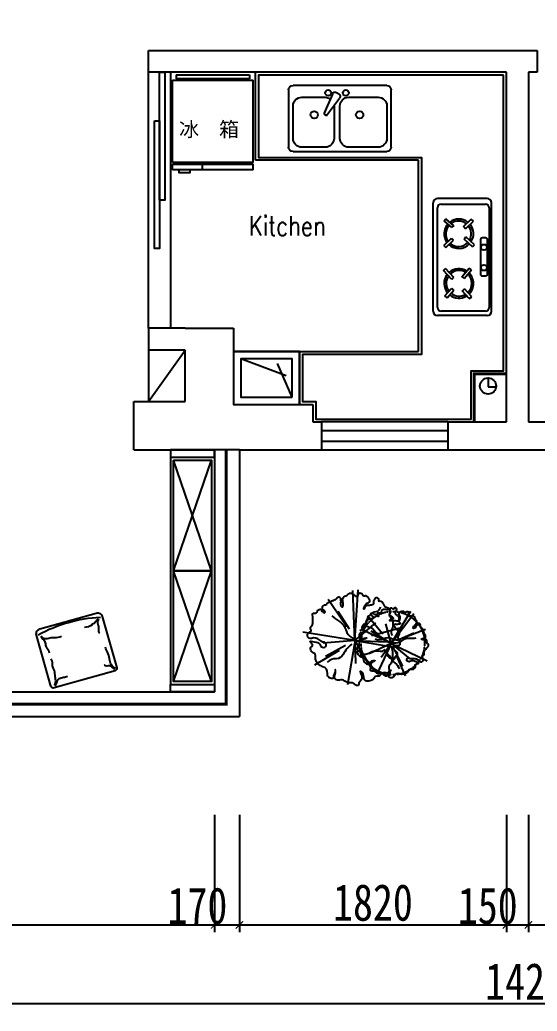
# Model space of a CAD drawing. Header units: millimetres. Extents: x -77055 to 331180, y -861586 to -491011.
# Drawn here: x -27261 to -23732, y -838689 to -831927 of the extents above; entities that cross this region are included whole.
import ezdxf

# ---------------------------------------------------------------- set-up
doc = ezdxf.new("R2010")
doc.units = ezdxf.units.MM
doc.header["$PDMODE"] = 3
doc.linetypes.add('M-HIDDEN', pattern=[1.875, 1.25, -0.625])
for name, color, linetype in [('250', 250, 'Continuous'), ('IEM-18Norm', 30, 'Continuous'), ('IFF-Furn', 51, 'Continuous'), ('IFF-FURN-DETAIL', 56, 'Continuous'), ('IFF-PLANTS', 86, 'Continuous'), ('JP-洁具灶具', 2, 'Continuous'), ('PUB_TEXT', 7, 'Continuous'), ('墙体', 7, 'Continuous')]:
    doc.layers.add(name, color=color, linetype=linetype)
doc.styles.add('_SIMPLEX', font='SIMPLEX.shx', dxfattribs={"width": 0.8})
doc.styles.add('DIM', font='simhei.ttf', dxfattribs={"width": 0.8})
doc.styles.get("Standard").update_dxf_attribs({"font": 'simhei.ttf'})
doc.dimstyles.new('1-50', dxfattribs={"dimscale": 50, "dimtxt": 5, "dimasz": 1, "dimexe": 1, "dimexo": 0.1, "dimgap": 0.5, "dimtad": 1, "dimdec": 0, "dimdsep": 46, "dimtxsty": 'DIM', "dimblk": 'ARCHTICK', "dimcen": 4, "dimdle": 1, "dimclrd": 3, "dimclre": 3, "dimclrt": 1, "dimadec": 0, "dimazin": 0, "dimtfac": 1, "dimtdec": 0, "dimtmove": 2, "dimatfit": 3, "dimldrblk": 'DOT', "dimfxl": 15, "dimfxlon": 1, "dimarcsym": 0})

# ---------------------------------------------------------------- blocks, each defined once
blk = doc.blocks.new('_ArchTick')
at = {"color": 0, "linetype": 'ByBlock', "const_width": 0.15}
blk.add_lwpolyline([(-0.5, -0.5), (0.5, 0.5)], dxfattribs=at)
blk = doc.blocks.new('*D130')
at = {"layer": '250', "color": 3, "lineweight": -2}
for p, q in [((-30522.4, -837350.7), (-30522.4, -838150.7)), ((-25932.4, -837350.7), (-25932.4, -838150.7)), ((-30572.4, -838100.7), (-25882.4, -838100.7))]:
    blk.add_line(p, q, dxfattribs=at)
at = {"layer": 'Defpoints', "color": 0}
for p in [(-30522.4, -836875.7), (-25932.4, -836945.7), (-25932.4, -838100.7)]:
    blk.add_point(p, dxfattribs=at)
at = {"layer": '250', "color": 3, "lineweight": -2, "xscale": 50, "yscale": 50, "zscale": 50, "rotation": 180}
blk.add_blockref('_ArchTick', (-30522.4, -838100.7), dxfattribs=at)
at = {"layer": '250', "color": 3, "lineweight": -2, "xscale": 50, "yscale": 50, "zscale": 50}
blk.add_blockref('_ArchTick', (-25932.4, -838100.7), dxfattribs=at)
at = {"layer": '250', "color": 1, "insert": (-28227.4, -837949.3), "char_height": 250, "attachment_point": 5, "style": 'DIM'}
blk.add_mtext('4590', dxfattribs=at)
blk = doc.blocks.new('_Dot')
at = {"color": 0, "linetype": 'ByBlock', "lineweight": -2}
blk.add_line((-0.5, 0), (-1, 0), dxfattribs=at)
at = {"color": 0, "linetype": 'ByBlock', "const_width": 0.5}
blk.add_lwpolyline([(-0.25, 0, 1), (0.25, 0, 1)], format="xyb", close=True, dxfattribs=at)
blk = doc.blocks.new('*D131')
at = {"layer": '250', "color": 3, "lineweight": -2}
for p, q in [((-25932.4, -837350.7), (-25932.4, -838150.7)), ((-25762.4, -837350.7), (-25762.4, -838150.7)), ((-25982.4, -838100.7), (-25712.4, -838100.7))]:
    blk.add_line(p, q, dxfattribs=at)
at = {"layer": 'Defpoints', "color": 0}
for p in [(-25932.4, -836945.7), (-25762.4, -837115.7), (-25762.4, -838100.7)]:
    blk.add_point(p, dxfattribs=at)
at = {"layer": '250', "color": 3, "lineweight": -2, "xscale": 50, "yscale": 50, "zscale": 50, "rotation": 180}
blk.add_blockref('_ArchTick', (-25932.4, -838100.7), dxfattribs=at)
at = {"layer": '250', "color": 3, "lineweight": -2, "xscale": 50, "yscale": 50, "zscale": 50}
blk.add_blockref('_ArchTick', (-25762.4, -838100.7), dxfattribs=at)
at = {"layer": '250', "color": 1, "insert": (-26049.4, -837971.5), "char_height": 250, "attachment_point": 5, "style": 'DIM'}
blk.add_mtext('170', dxfattribs=at)
blk = doc.blocks.new('*D132')
at = {"layer": '250', "color": 3, "lineweight": -2}
for p, q in [((-25762.4, -837350.7), (-25762.4, -838150.7)), ((-23942.4, -837350.7), (-23942.4, -838150.7)), ((-25812.4, -838100.7), (-23892.4, -838100.7))]:
    blk.add_line(p, q, dxfattribs=at)
at = {"layer": 'Defpoints', "color": 0}
for p in [(-23942.4, -835105.7), (-25762.4, -837115.7), (-23942.4, -838100.7)]:
    blk.add_point(p, dxfattribs=at)
at = {"layer": '250', "color": 3, "lineweight": -2, "xscale": 50, "yscale": 50, "zscale": 50, "rotation": 180}
blk.add_blockref('_ArchTick', (-25762.4, -838100.7), dxfattribs=at)
at = {"layer": '250', "color": 3, "lineweight": -2, "xscale": 50, "yscale": 50, "zscale": 50}
blk.add_blockref('_ArchTick', (-23942.4, -838100.7), dxfattribs=at)
at = {"layer": '250', "color": 1, "insert": (-24852.4, -837949.3), "char_height": 250, "attachment_point": 5, "style": 'DIM'}
blk.add_mtext('1820', dxfattribs=at)
blk = doc.blocks.new('*D133')
at = {"layer": '250', "color": 3, "lineweight": -2}
for p, q in [((-23942.4, -837350.7), (-23942.4, -838150.7)), ((-23792.4, -837350.7), (-23792.4, -838150.7)), ((-23992.4, -838100.7), (-23742.4, -838100.7))]:
    blk.add_line(p, q, dxfattribs=at)
at = {"layer": 'Defpoints', "color": 0}
for p in [(-23942.4, -835105.7), (-23792.4, -835105.7), (-23792.4, -838100.7)]:
    blk.add_point(p, dxfattribs=at)
at = {"layer": '250', "color": 3, "lineweight": -2, "xscale": 50, "yscale": 50, "zscale": 50, "rotation": 180}
blk.add_blockref('_ArchTick', (-23942.4, -838100.7), dxfattribs=at)
at = {"layer": '250', "color": 3, "lineweight": -2, "xscale": 50, "yscale": 50, "zscale": 50}
blk.add_blockref('_ArchTick', (-23792.4, -838100.7), dxfattribs=at)
at = {"layer": '250', "color": 1, "insert": (-24069.4, -837971.5), "char_height": 250, "attachment_point": 5, "style": 'DIM'}
blk.add_mtext('150', dxfattribs=at)
blk = doc.blocks.new('*D134')
at = {"layer": '250', "color": 3, "lineweight": -2}
for p, q in [((-23792.4, -837350.7), (-23792.4, -838150.7)), ((-22422.4, -837350.7), (-22422.4, -838150.7)), ((-23842.4, -838100.7), (-22372.4, -838100.7))]:
    blk.add_line(p, q, dxfattribs=at)
at = {"layer": 'Defpoints', "color": 0}
for p in [(-22422.4, -834305.7), (-23792.4, -835105.7), (-22422.4, -838100.7)]:
    blk.add_point(p, dxfattribs=at)
at = {"layer": '250', "color": 3, "lineweight": -2, "xscale": 50, "yscale": 50, "zscale": 50, "rotation": 180}
blk.add_blockref('_ArchTick', (-23792.4, -838100.7), dxfattribs=at)
at = {"layer": '250', "color": 3, "lineweight": -2, "xscale": 50, "yscale": 50, "zscale": 50}
blk.add_blockref('_ArchTick', (-22422.4, -838100.7), dxfattribs=at)
at = {"layer": '250', "color": 1, "insert": (-23107.4, -837949.3), "char_height": 250, "attachment_point": 5, "style": 'DIM'}
blk.add_mtext('1370', dxfattribs=at)
blk = doc.blocks.new('*D141')
at = {"layer": '250', "color": 3, "lineweight": -2}
for p, q in [((-30882.4, -837889.4), (-30882.4, -838689.4)), ((-16612.4, -837889.4), (-16612.4, -838689.4)), ((-16562.4, -838639.4), (-30932.4, -838639.4))]:
    blk.add_line(p, q, dxfattribs=at)
at = {"layer": 'Defpoints', "color": 0}
for p in [(-30882.4, -837253.9), (-16612.4, -837253.9), (-30882.4, -838639.4)]:
    blk.add_point(p, dxfattribs=at)
at = {"layer": '250', "color": 3, "lineweight": -2, "xscale": 50, "yscale": 50, "zscale": 50, "rotation": 180}
blk.add_blockref('_ArchTick', (-30882.4, -838639.4), dxfattribs=at)
at = {"layer": '250', "color": 3, "lineweight": -2, "xscale": 50, "yscale": 50, "zscale": 50}
blk.add_blockref('_ArchTick', (-16612.4, -838639.4), dxfattribs=at)
at = {"layer": '250', "color": 1, "insert": (-23747.4, -838488), "char_height": 250, "attachment_point": 5, "style": 'DIM'}
blk.add_mtext('14270', dxfattribs=at)
blk = doc.blocks.new('A$C54042851')
at = {"layer": 'PUB_TEXT', "color": 5, "style": '_SIMPLEX', "width": 0.8}
blk.add_text('Kitchen', height=133.33, dxfattribs=at).set_placement((2874.1, -16.4))
blk = doc.blocks.new('TREE')
at = {"color": 0, "linetype": 'ByBlock'}
for p, q in [((-28, 553), (-9, 216)), ((0, 0), (-426, 453)), ((-14, 124), (-37, 392)), ((-2, -2), (384, 367)), ((1, -2), (-184, 326)), ((0, 0), (227, 147)), ((0, 0), (-500, -310)), ((0, 0), (-473, -365)), ((0, 0), (-35, -318)), ((0, 0), (381, 26)), ((0, 0), (325, -339)), ((0, 0), (223, -298)), ((-580, -11), (-189, -11)), ((-146, -21), (-393, -29)), ((189, -548), (66, -191))]:
    blk.add_line(p, q, dxfattribs=at)
for points in [[(-533, 172, 0.048549), (-538, 162, 0.190472), (-538, 152, -0.10101), (-534, 136, 0.307962), (-529, 126, 0.265853), (-522, 125, -0.124573), (-499, 128, -0.175417), (-471, 113, -0.55537), (-474, 103, -0.151111), (-493, 103, 0.037801), (-513, 108, 0.126958), (-522, 108, 0.229316), (-545, 84, 0.16988), (-545, 59, -0.10766), (-541, 26, 0.160613), (-535, -45, -0.11842), (-527, -95, -0.101826), (-531, -107, 0.641425), (-505, -139, 0.023709), (-443, -97, -0.264906), (-413, -93, -0.527356), (-410, -108, -0.115062), (-453, -136, 0.153737), (-493, -166, 0.227692), (-497, -195, -0.107046), (-494, -249, 0.304489), (-478, -282, 0.118537), (-445, -292, -0.24455), (-417, -310, -0.401226), (-423, -336, 0.516312), (-423, -369, 0.207858), (-395, -376, -0.205707), (-373, -381, 0.042292), (-366, -398, 0.27872), (-293, -406, 0.371124), (-277, -369, -0.162146), (-276, -332, -0.092503), (-254, -296, -0.92822), (-245, -302, 0.045097), (-264, -338, 0.271844), (-261, -356, -0.045638), (-237, -394, -0.351087), (-245, -437, 0.267635), (-276, -481, 0.456302), (-255, -503, 0.224849), (-239, -495, -0.702819), (-221, -501, 0.36667), (-167, -517, -0.306593), (-116, -526, 0.365707), (-41, -531, 0.229267), (-32, -515, -0.531538), (-16, -505, 0.038694), (27, -520, 0.546027), (39, -510, 0.008428), (32, -472, -1.045168), (37, -471, 0.024954), (85, -536, 0.277631), (132, -553, 0.618575), (136, -539, 0.07332), (112, -501, -0.264636), (108, -484, -0.283668), (151, -475, 0.151544), (216, -478, 0.263252), (240, -456, -0.276965), (266, -432, -0.00619), (307, -424, 0.292035), (342, -392, 0.386467), (334, -377, -0.479561), (328, -327, -0.347201), (364, -322, 0.24097), (407, -324, 0.319278), (424, -297, -0.256097), (439, -262, 0.599235), (437, -247, 0.047891), (392, -236, -0.010419), (332, -226, -1.343777), (334, -221, -0.207946), (408, -227, 0.33552), (447, -221, 0.15502), (468, -176, -0.317336), (499, -144, 0.33213), (532, -107, 0.295355), (520, -83, -0.3785), (502, -32, 0.22719), (500, 14, 0.002774), (486, 38, -0.340727), (489, 58, 0.192143), (500, 81, 0.191783), (474, 155, 0.399061), (419, 160, -0.281864), (340, 151, -0.778653), (341, 160, 0.05714), (390, 169, 0.298226), (428, 213, -0.213147), (451, 252, 0.598277), (448, 281, 0.136008), (413, 299, -0.239617), (383, 322, 0.225446), (329, 367, -0.274678), (282, 414, 0.625959), (207, 429, -0.077436), (161, 385, -1.722769), (161, 389, 0.182225), (191, 427, -0.220662), (213, 451, 0.440558), (221, 473, 0.255848), (180, 500, 0.203833), (140, 487, -0.381368), (42, 488, 0.289099), (-77, 508, 0.098536), (-107, 488, -0.37499), (-148, 485, 0.295657), (-212, 490, 0.325049), (-226, 463, -0.444778), (-241, 442, -0.072527), (-280, 445, 0.724317), (-286, 435, 0.036145), (-225, 376, 0.245611), (-185, 367, -0.314344), (-138, 351, -0.471362), (-150, 307, -0.328571), (-187, 315, 0.165469), (-233, 341, -0.289587), (-308, 411, 0.485494), (-358, 433, 0.37279), (-379, 377, -0.569082), (-398, 355, 0.406999), (-425, 335, -0.196889), (-455, 288, -0.049165), (-529, 245, 0.519447), (-535, 215, -0.377457), (-533, 172, 3.957934)], [(15, 56, -0.10196), (60, 209, 0.275224), (55, 302, -0.168848), (27, 414, -2.224984)], [(-390, 62, -0.036231), (-288, 26, 0.185457), (-162, 20, -0.211068), (-43, 9, 0.149215), (0, 0, -8.760448)], [(487, -11, 0.172133), (370, 10, -0.196086), (205, 48, 0.316741), (120, 48, -11.613477)], [(-159, -464, 0.391732), (-139, -392, -0.180788), (-149, -315, -0.13994), (-84, -199, 0.260432), (-59, -111, -0.869243)], [(295, -451, 0.133517), (268, -402, 0.059364), (224, -366, -0.223064), (177, -290, 0.236418), (120, -204, -0.461399)]]:
    blk.add_lwpolyline(points, format="xyb", dxfattribs=at)
blk = doc.blocks.new('DWQ129')
for p, q in [((-369.9, 0), (369.9, 0)), ((-399.9, -368.1), (-399.9, -30)), ((-368.9, -356.1), (-368.9, -54.1)), ((-343.9, -29.1), (336.1, -29.1)), ((361.1, -54.1), (361.1, -356.1)), ((399.9, -368.1), (399.9, -30)), ((-369.9, -398.1), (369.9, -398.1)), ((336.1, -381.1), (-343.9, -381.1))]:
    blk.add_line(p, q)
at = {"color": 251}
for p, q in [((-278.3, -94.4), (-265.1, -79.3)), ((-278.3, -94.4), (-226.8, -139.6)), ((-265.1, -79.3), (-212.3, -125.7)), ((-152.9, -126.2), (-92.1, -70.2)), ((-138.6, -140.2), (-78.1, -84.5)), ((-92.1, -70.2), (-78.1, -84.5)), ((78.4, -71.5), (64, -85.4)), ((64, -85.4), (114.7, -138.3)), ((78.4, -71.5), (128.4, -123.7)), ((200.4, -125.9), (247.7, -74.7)), ((213.3, -141.4), (261.6, -85.8)), ((247.7, -74.7), (261.6, -85.8)), ((-282.2, -245.1), (-230.2, -197.3)), ((-134.1, -194.3), (-75.8, -245.5)), ((-282.2, -245.1), (-271.2, -262.1)), ((-271.2, -262.1), (-217.4, -212.7)), ((-146, -210.5), (-87.9, -261.5)), ((-87.9, -261.5), (-75.8, -245.5)), ((69.2, -268.1), (122, -210.8)), ((69.2, -268.1), (84, -281.5)), ((84, -281.5), (138.5, -222.5)), ((192.8, -219.7), (244.5, -273.7)), ((207.9, -206.6), (257.2, -258)), ((244.5, -273.7), (257.2, -258)), ((-128.9, -334.9), (-128.9, -356.6)), ((116.1, -321.2), (-115.2, -321.2)), ((129.9, -356.6), (129.9, -334.9)), ((-115.2, -370.3), (116.1, -370.3))]:
    blk.add_line(p, q, dxfattribs=at)
for centre in [(-73.4, -346), (66.8, -346)]:
    blk.add_circle(centre, 19.6, dxfattribs=at)
for centre, radius, start, end in [((369.9, -30), 30, 0, 90), ((-369.9, -30), 30, 90, 180), ((-343.9, -54.1), 25, 90, 180), ((336.1, -54.1), 25, 0, 90), ((-369.9, -368.1), 30, 180, 270), ((-343.9, -356.1), 25, 180, 270), ((336.1, -356.1), 25, 270, 0), ((369.9, -368.1), 30, 270, 360)]:
    blk.add_arc(centre, radius, start, end)
for centre, radius, start, end in [((-180.4, -174.4), 100.2, 141.27509, 212.89121), ((-178.9, -176.1), 87.6, 141.44823, 209.98899), ((-180.4, -174.4), 100.2, 52.32519, 129.79813), ((-178.9, -176.1), 87.6, 55.22741, 128.30437), ((-182.9, -171.1), 54, 122.91019, 144.32569), ((-182.9, -171.1), 54, 34.89147, 56.24941), ((-178.9, -176.1), 87.6, 329.17089, 42.04034), ((-180.4, -174.4), 100.2, 327.67713, 40.83849), ((158.5, -174.4), 100.2, 137.5778, 226.0933), ((158.1, -172.1), 87.1, 139.01958, 227.14187), ((158.5, -174.4), 100.2, 48.48792, 126.11211), ((158.1, -172.1), 87.1, 47.43935, 125.82913), ((163.1, -170.1), 57.9, 126.76866, 146.69627), ((163.1, -170.1), 57.9, 29.73409, 49.80971), ((158.1, -172.1), 87.1, 321.7714, 34.67065), ((158.5, -174.4), 100.2, 321.48842, 37.63963), ((-182.9, -171.1), 54, 208.967, 230.32493), ((-182.9, -171.1), 54, 313.14957, 334.56507), ((-180.4, -174.4), 100.2, 224.37791, 316.20017), ((-178.9, -176.1), 87.6, 223.17606, 316.02703), ((158.5, -174.4), 100.2, 237.58864, 310.02273), ((158.1, -172.1), 87.1, 240.41386, 308.58095), ((163.1, -170.1), 57.9, 224.77151, 244.84713), ((163.1, -170.1), 57.9, 300.90425, 320.83186), ((-115.2, -334.9), 13.7, 90, 180), ((116.1, -334.9), 13.7, 0, 90), ((-115.2, -356.6), 13.7, 180, 270), ((116.1, -356.6), 13.7, 270, 0)]:
    blk.add_arc(centre, radius, start, end, dxfattribs=at)
blk = doc.blocks.new('adsfsfe')
at = {"color": 2, "linetype": 'Continuous'}
for p, q in [((-320, 0), (320, 0)), ((-350, -420.3), (-350, -30)), ((350, -30), (350, -420.3)), ((320, -450.3), (-320, -450.3))]:
    blk.add_line(p, q, dxfattribs=at)
at = {"color": 1, "linetype": 'Continuous'}
for p, q in [((-100.4, -30), (-260.1, -30)), ((260.1, -30), (59.4, -30)), ((-320, -89.9), (-320, -310.5)), ((-40.5, -309.7), (-40.5, -89.9)), ((-0.5, -89.9), (-0.5, -310.5)), ((320, -310.5), (320, -89.9)), ((-109, -257), (-91.7, -247.1)), ((-109, -257), (-91.7, -247.1)), ((-51.2, -392.8), (-109, -257)), ((-51.2, -392.8), (-109, -257)), ((-91.7, -247.1), (-3.1, -365)), ((-91.7, -247.1), (-3.1, -365)), ((-260.1, -370.4), (-100.4, -370.4)), ((-22.5, -403.1), (-8.5, -395)), ((-22.5, -403.1), (-8.5, -395)), ((59.4, -370.4), (260.1, -370.4))]:
    blk.add_line(p, q, dxfattribs=at)
at = {"color": 2, "linetype": 'Continuous'}
for centre, start, end in [((-320, -30), 90, 180), ((-320, -30), 90, 180), ((320, -30), 0, 90), ((320, -30), 0, 90), ((-320, -420.3), 180, 270), ((-320, -420.3), 180, 270), ((320, -420.3), 270, 0), ((320, -420.3), 270, 0)]:
    blk.add_arc(centre, 30, start, end, dxfattribs=at)
at = {"color": 1, "linetype": 'Continuous'}
for centre, radius, start, end in [((-260.1, -89.9), 59.9, 90, 180), ((-100.4, -89.9), 59.9, 0, 90), ((59.4, -89.9), 59.9, 90, 180), ((260.1, -89.9), 59.9, 0, 90), ((-260.1, -310.5), 59.9, 180, 270), ((59.4, -310.5), 59.9, 180, 270), ((260.1, -310.5), 59.9, 270, 0), ((-100.4, -310.5), 59.9, 270, 303.39297), ((-100.4, -310.5), 59.9, 270, 303.39297), ((-80.4, -400.4), 20, 0, 358.19454), ((-80.4, -400.4), 20, 0, 358.19454), ((-32.5, -385.8), 20, 200.53768, 300), ((-32.5, -385.8), 20, 200.53768, 300), ((-18.5, -377.7), 20, 300, 39.46232), ((-18.5, -377.7), 20, 300, 39.46232), ((39.4, -400.4), 20, 181.80546, 180), ((39.4, -400.4), 20, 181.80546, 180)]:
    blk.add_arc(centre, radius, start, end, dxfattribs=at)
at = {"color": 8, "linetype": 'Continuous'}
for centre, start, end in [((-175.3, -250.6), 0, 359.19418), ((-175.3, -250.6), 0, 359.19418), ((134.3, -250.6), 180.80582, 180), ((134.3, -250.6), 180.80582, 180)]:
    blk.add_arc(centre, 25, start, end, dxfattribs=at)
blk = doc.blocks.new('A$C5D8A721D')
at = {"layer": 'IFF-Furn'}
blk.add_lwpolyline([(28.7, 51.1), (424.7, 0, 0.414214), (462, 28.7), (508.5, 389, 0.414214), (494.2, 407.6), (65.2, 463, 0.414214), (46.5, 448.7), (0, 88.4, 0.414214)], format="xyb", close=True, dxfattribs=at)
at = {"layer": 'IFF-FURN-DETAIL'}
for points in [[(70.1, 445, -0.20379), (84.5, 407, 0.033601), (85.5, 368.3, -0.111527), (80.2, 326.8, 0.153826), (78.9, 298, -0.225649), (73, 266.2, -2.297568)], [(75.6, 449.7, -0.094385), (93, 421.6, 0.21959), (110.2, 404.9, 0.095941), (139.7, 400.5, -0.075371), (168.3, 397.4, 0.326585)], [(494.1, 396.9, 0.137623), (475.7, 380, -0.270745), (453.7, 368.4, 0.100412), (432.8, 365, -0.978192), (425.5, 361.7, -0.27464)], [(499.8, 393.8, 0.156673), (474.6, 362, 0.108866), (468.9, 323, -0.119713), (460.9, 274.6, 0.097507), (453.1, 238.2, -4.248713)], [(27.6, 101.5, -0.061651), (43.8, 128.9, 0.205907), (51.1, 157.5, -0.184945), (57.2, 186.2, 0.133745), (68.3, 221, 0.049256)], [(436.5, 43.8, -0.30542), (423.8, 76.2, 0.11444), (423.5, 111.2, -0.163068), (426, 139.8, 0.276178)], [(31.4, 98.5, -0.286356), (56.6, 121.2, -0.081914), (86.8, 121.5, 0.097865), (122, 123, -0.144535), (167.5, 120.8, -0.047373)], [(432.4, 40.7, -0.089736), (411.3, 59.1, 0.219105), (387, 71.3, -0.822223), (385.5, 75.7, 0.140293), (330.2, 85.9, -0.980874)]]:
    blk.add_lwpolyline(points, format="xyb", dxfattribs=at)
blk.add_arc((355.9, 1029.5), 1002.1, 249.96574, 275.31523, dxfattribs=at)
blk = doc.blocks.new('*D694')
at = {"layer": '250', "color": 3, "lineweight": -2}
for p, q in [((-23716, -598452.7), (-22916, -598452.7)), ((-22966, -598402.7), (-22966, -598742.7)), ((-23716, -598692.7), (-22916, -598692.7)), ((-56080, -832290.3), (-56080, -832608.3)), ((-55400, -832290.3), (-55400, -832608.3)), ((-56130, -832558.3), (-55350, -832558.3))]:
    blk.add_line(p, q, dxfattribs=at)
at = {"layer": 'Defpoints', "color": 0}
for p in [(-24189.4, -598452.7), (-24429.4, -598692.7), (-22966, -598692.7), (-56080, -832285.3), (-55400, -832285.3), (-55400, -832558.3)]:
    blk.add_point(p, dxfattribs=at)
at = {"layer": '250', "color": 3, "lineweight": -2, "xscale": 50, "yscale": 50, "zscale": 50}
for p, rotation in [((-22966, -598452.7), 90), ((-22966, -598692.7), 270), ((-56080, -832558.3), 180)]:
    blk.add_blockref('_ArchTick', p, dxfattribs=dict(at, rotation=rotation))
blk.add_blockref('_ArchTick', (-55400, -832558.3), dxfattribs=at)
at = {"layer": '250', "color": 1, "insert": (-22778.5, -598874), "char_height": 250, "attachment_point": 5, "rotation": 90, "style": 'DIM'}
blk.add_mtext('240', dxfattribs=at)
at = {"layer": '250', "color": 1, "insert": (-55740, -832406.9), "char_height": 250, "attachment_point": 5, "style": 'DIM'}
blk.add_mtext('680', dxfattribs=at)
blk = doc.blocks.new('*D695')
at = {"layer": '250', "color": 3, "lineweight": -2}
for p, q in [((-22966, -598642.7), (-22966, -602622.7)), ((-23716, -598692.7), (-22916, -598692.7)), ((-23716, -602572.7), (-22916, -602572.7)), ((-55400, -832205.3), (-55400, -831841.5)), ((-54840, -832205.3), (-54840, -831841.5)), ((-55450, -831891.5), (-54790, -831891.5))]:
    blk.add_line(p, q, dxfattribs=at)
at = {"layer": 'Defpoints', "color": 0}
for p in [(-24429.4, -598692.7), (-24429.4, -602572.7), (-22966, -602572.7), (-54840, -831891.5), (-55400, -832210.3), (-54840, -832210.3)]:
    blk.add_point(p, dxfattribs=at)
at = {"layer": '250', "color": 3, "lineweight": -2, "xscale": 50, "yscale": 50, "zscale": 50}
for p, rotation in [((-22966, -598692.7), 90), ((-22966, -602572.7), 270), ((-55400, -831891.5), 180)]:
    blk.add_blockref('_ArchTick', p, dxfattribs=dict(at, rotation=rotation))
blk.add_blockref('_ArchTick', (-54840, -831891.5), dxfattribs=at)
at = {"layer": '250', "color": 1, "insert": (-23117.4, -600632.7), "char_height": 250, "attachment_point": 5, "rotation": 90, "style": 'DIM'}
blk.add_mtext('3880', dxfattribs=at)
at = {"layer": '250', "color": 1, "insert": (-55120, -831740.1), "char_height": 250, "attachment_point": 5, "style": 'DIM'}
blk.add_mtext('560', dxfattribs=at)
blk = doc.blocks.new('*D696')
at = {"layer": '250', "color": 3, "lineweight": -2}
for p, q in [((-23716, -602572.7), (-22916, -602572.7)), ((-22966, -602522.7), (-22966, -602762.7)), ((-23716, -602712.7), (-22916, -602712.7)), ((-52530, -835904.9), (-52530, -835104.9)), ((-50065, -835904.9), (-50065, -835104.9)), ((-52580, -835154.9), (-50015, -835154.9))]:
    blk.add_line(p, q, dxfattribs=at)
at = {"layer": 'Defpoints', "color": 0}
for p in [(-24429.4, -602572.7), (-24429.4, -602712.7), (-22966, -602712.7), (-50065, -835154.9), (-52530, -836025.3), (-50065, -836025.3)]:
    blk.add_point(p, dxfattribs=at)
at = {"layer": '250', "color": 3, "lineweight": -2, "xscale": 50, "yscale": 50, "zscale": 50}
for p, rotation in [((-22966, -602572.7), 90), ((-22966, -602712.7), 270), ((-52530, -835154.9), 180)]:
    blk.add_blockref('_ArchTick', p, dxfattribs=dict(at, rotation=rotation))
blk.add_blockref('_ArchTick', (-50065, -835154.9), dxfattribs=at)
at = {"layer": '250', "color": 1, "insert": (-23167.7, -602642.7), "char_height": 250, "attachment_point": 5, "rotation": 90, "style": 'DIM'}
blk.add_mtext('140', dxfattribs=at)
at = {"layer": '250', "color": 1, "insert": (-51297.5, -835004.9), "char_height": 250, "attachment_point": 5, "style": 'DIM'}
blk.add_mtext('2465', dxfattribs=at)

msp = doc.modelspace()

# ---------------------------------------------------------------- linework, layer by layer
at = {"color": 2}
for p, q in [((-26219, -832338.7), (-25668.7, -832338.7)), ((-26219, -832901.3), (-26219, -832338.7)), ((-26194, -832301.3), (-25693.7, -832301.3)), ((-26194, -832301.3), (-26194, -832330.7)), ((-25693.7, -832330.7), (-26194, -832330.7)), ((-26128.3, -832330.7), (-26128.3, -832338.7)), ((-25766.3, -832330.7), (-25766.3, -832338.7)), ((-25693.7, -832301.3), (-25693.7, -832330.7)), ((-25668.7, -832901.3), (-25668.7, -832338.7)), ((-25668.7, -832901.3), (-26219, -832901.3)), ((-26219, -832951.3), (-26219, -832911.3)), ((-26219, -832911.3), (-25668.7, -832911.3)), ((-25668.7, -832951.3), (-26219, -832951.3)), ((-26014.7, -832951.3), (-26014.7, -832911.3)), ((-25668.7, -832951.3), (-25668.7, -832911.3))]:
    msp.add_line(p, q, dxfattribs=at)
msp.add_lwpolyline([(-26097.9, -832951.3), (-26176.9, -832951.3), (-26176.9, -832968.1), (-26097.9, -832968.1)], close=True, dxfattribs=at)
at = {"layer": '250', "color": 7}
for p, q in [((-26382.4, -832135.3), (-23732.4, -832135.3)), ((-26382.4, -832285.3), (-26382.4, -832135.3)), ((-23732.4, -832135.3), (-23732.4, -832285.3)), ((-25652.4, -832285.3), (-26382.4, -832285.3)), ((-23942.4, -832285.3), (-25652.4, -832285.3)), ((-23942.4, -834670.3), (-23942.4, -832285.3)), ((-23732.4, -832285.3), (-23792.4, -832285.3)), ((-23792.4, -832285.3), (-23792.4, -834670.3)), ((-26132.4, -834030.3), (-25802.4, -834030.3)), ((-25802.4, -834030.3), (-25802.4, -834190.3)), ((-26132.4, -834180.3), (-26382.4, -834180.3)), ((-26132.4, -834530.3), (-26132.4, -834180.3)), ((-25802.4, -834190.3), (-25352.4, -834190.3)), ((-25444, -834354.6), (-25752.4, -834240.3)), ((-25352.4, -834190.3), (-25352.4, -834550.3)), ((-25402.4, -834500.3), (-25502.4, -834270.3)), ((-26482.4, -834860.3), (-26482.4, -834530.3)), ((-26482.4, -834530.3), (-26132.4, -834530.3)), ((-25352.4, -834550.3), (-25262.4, -834550.3)), ((-25262.4, -834550.3), (-25262.4, -834670.3)), ((-25262.4, -834670.3), (-25202.4, -834670.3)), ((-25202.4, -834670.3), (-25202.4, -834860.3)), ((-24342.4, -834670.3), (-24342.4, -834860.3)), ((-24342.4, -834670.3), (-23942.4, -834670.3)), ((-23792.4, -834670.3), (-23412.4, -834670.3)), ((-26482.4, -834860.3), (-25932.4, -834860.3)), ((-25762.4, -834860.3), (-25932.4, -834860.3)), ((-25762.4, -834860.3), (-25202.4, -834860.3)), ((-24342.4, -834860.3), (-23412.4, -834860.3))]:
    msp.add_line(p, q, dxfattribs=at)
at = {"layer": '250', "color": 8}
for p, q in [((-26382.4, -834030.3), (-26382.4, -832285.3)), ((-26232.4, -832285.3), (-26232.4, -834030.3)), ((-26382.4, -834530.3), (-26132.4, -834180.3)), ((-24067.4, -834370.3), (-24067.4, -834430.3)), ((-24067.4, -834430.3), (-24012.6, -834430.3)), ((-25932.4, -834860.3), (-25932.4, -836510.3)), ((-25762.4, -834860.3), (-25762.4, -836680.3)), ((-28887.4, -836510.3), (-25932.4, -836510.3)), ((-28887.4, -836680.3), (-25762.4, -836680.3))]:
    msp.add_line(p, q, dxfattribs=at)
at = {"layer": '250', "color": 2}
for p, q in [((-25652.4, -832885.3), (-25652.4, -832285.3)), ((-24542.4, -832885.3), (-25652.4, -832885.3)), ((-24542.4, -834190.3), (-24542.4, -832885.3)), ((-25352.4, -834190.3), (-24542.4, -834190.3)), ((-24342.4, -834670.3), (-25202.4, -834670.3)), ((-25202.4, -834860.3), (-24342.4, -834860.3)), ((-26232.4, -834910.3), (-26232.4, -836460.3))]:
    msp.add_line(p, q, dxfattribs=at)
at = {"layer": '250', "color": 1}
for p, q in [((-24342.4, -834730.3), (-25202.4, -834730.3)), ((-25202.4, -834800.3), (-24342.4, -834800.3))]:
    msp.add_line(p, q, dxfattribs=at)
at = {"layer": '250', "color": 2}
for points in [[(-26307.4, -832285.3), (-26272.4, -832285.3), (-26272.4, -833157.8), (-26307.4, -833157.8)], [(-26342.4, -832615.5), (-26307.4, -832615.5), (-26307.4, -833488), (-26342.4, -833488)]]:
    msp.add_lwpolyline(points, close=True, dxfattribs=at)
at = {"layer": '250', "color": 1}
for points in [[(-23962.4, -832305.3), (-25632.4, -832305.3), (-25632.4, -832865.3), (-24522.4, -832865.3), (-24522.4, -834210.3), (-25332.4, -834210.3), (-25332.4, -834530.3), (-25242.4, -834530.3), (-25242.4, -834650.3), (-25202.4, -834650.3), (-24342.4, -834650.3), (-24182.2, -834650.3), (-24182.2, -834321.4), (-23962.4, -834321.4)], [(-26212.4, -834930.3), (-25952.4, -834930.3), (-25952.4, -836440.3), (-26212.4, -836440.3)]]:
    msp.add_lwpolyline(points, close=True, dxfattribs=at)
at = {"layer": '250', "color": 7}
msp.add_lwpolyline([(-26132.4, -834030.3), (-26382.4, -834030.3), (-26382.4, -834180.3)], dxfattribs=at)
at = {"layer": '250', "color": 8}
msp.add_lwpolyline([(-26382.4, -834180.3), (-26382.4, -834530.3)], dxfattribs=at)
at = {"layer": '250', "color": 7}
for points in [[(-25352.4, -834550.3), (-25352.4, -834190.3), (-25802.4, -834190.3), (-25802.4, -834550.3)], [(-25402.4, -834500.3), (-25402.4, -834240.3), (-25752.4, -834240.3), (-25752.4, -834500.3)], [(-26232.4, -834910.3), (-25932.4, -834910.3), (-25932.4, -834860.3), (-26232.4, -834860.3)], [(-26232.4, -836460.3), (-25932.4, -836460.3), (-25932.4, -836510.3), (-26232.4, -836510.3)]]:
    msp.add_lwpolyline(points, close=True, dxfattribs=at)
at = {"layer": '250', "color": 7, "const_width": 20}
msp.add_lwpolyline([(-23942.4, -834341.4), (-24162.2, -834341.4), (-24162.2, -834670.3)], dxfattribs=at)
at = {"layer": '250', "color": 1, "const_width": 20}
msp.add_lwpolyline([(-28887.4, -836595.3), (-25854.2, -836595.3), (-25854.2, -834860.3)], dxfattribs=at)
at = {"layer": '250', "color": 1}
for points in [[(-25952.4, -836440.3), (-26212.4, -835685.3), (-25952.4, -835685.3), (-26212.4, -834930.3)], [(-26212.4, -836440.3), (-25952.4, -835685.3), (-26212.4, -835685.3), (-25952.4, -834930.3)]]:
    msp.add_lwpolyline(points, dxfattribs=at)
at = {"layer": '250', "color": 8}
msp.add_circle((-24067.4, -834425.3), 55, dxfattribs=at)
at = {"layer": 'IEM-18Norm', "linetype": 'M-HIDDEN', "ltscale": 0.2}
msp.add_circle((-24716.7, -836178.7), 216.6, dxfattribs=at)

# ---------------------------------------------------------------- block references
at = {"color": 2, "ltscale": 100}
msp.add_blockref('A$C54042851', (-28574.2, -833382.8), dxfattribs=at)
at = {"layer": '250', "color": 7, "xscale": -1, "rotation": 188.4315960126615}
msp.add_blockref('A$C5D8A721D', (-27160, -836036.1), dxfattribs=at)
at = {"layer": 'IFF-PLANTS'}
for p, xscale, yscale, zscale, rotation in [((-24975, -836160.2), -0.5801032317129311, 0.5801032316987402, 0.580103231707317, 124.2149886194116), ((-24727.8, -836182.2), 0.4350774237700274, 0.4350774237944277, 0.4350774237804879, 201.1796316250686)]:
    msp.add_blockref('TREE', p, dxfattribs=dict(at, xscale=xscale, yscale=yscale, zscale=zscale, rotation=rotation))
at = {"layer": 'JP-洁具灶具', "xscale": -1, "rotation": 180}
msp.add_blockref('adsfsfe', (-25077.4, -832826), dxfattribs=at)
at = {"layer": 'JP-洁具灶具', "rotation": 90.00020061012647}
msp.add_blockref('DWQ129', (-24441.2, -833545.1), dxfattribs=at)

# ---------------------------------------------------------------- texts
at = {"layer": '墙体', "insert": (-26174.5, -832734.9), "char_height": 100, "width": 628.583, "attachment_point": 7}
msp.add_mtext('{\\fSimSun|b0|i0|c134|p2;\\C1;冰  箱}', dxfattribs=at)

# ---------------------------------------------------------------- dimensions: what is measured, and where the dimension line sits
at = {"layer": '250', "color": 7}
for base, p1, p2, angle, picture, middle in [((-22966, -598692.7), (-24189.4, -598452.7), (-24429.4, -598692.7), 270, '*D694', (-22778.5, -598874)), ((-22966, -602712.7), (-24429.4, -602572.7), (-24429.4, -602712.7), 270, '*D696', (-23167.7, -602642.7)), ((-23792.4, -838100.7), (-23942.4, -835105.7), (-23792.4, -835105.7), 180, '*D133', (-24069.4, -837971.5)), ((-25762.4, -838100.7), (-25932.4, -836945.7), (-25762.4, -837115.7), 180, '*D131', (-26049.4, -837971.5))]:
    dim = msp.add_linear_dim(base=base, p1=p1, p2=p2, angle=angle, dimstyle='1-50', dxfattribs=at)
    dim.commit()
    dim.dimension.update_dxf_attribs({"geometry": picture, "text_midpoint": middle, "dimtype": 160})
at = {"layer": '250', "color": 2}
dim = msp.add_linear_dim(base=(-55400, -832558.3), p1=(-56080, -832285.3), p2=(-55400, -832285.3), dimstyle='1-50', dxfattribs=at)
dim.commit()
dim.dimension.update_dxf_attribs({"geometry": '*D694', "text_midpoint": (-55740, -832406.9)})
at = {"layer": '250', "color": 7}
for base, p1, p2, angle, picture, middle in [((-22966, -602572.7), (-24429.4, -598692.7), (-24429.4, -602572.7), 270, '*D695', (-23117.4, -600632.7)), ((-22422.4, -838100.7), (-23792.4, -835105.7), (-22422.4, -834305.7), 180, '*D134', (-23107.4, -837949.3)), ((-23942.4, -838100.7), (-25762.4, -837115.7), (-23942.4, -835105.7), 180, '*D132', (-24852.4, -837949.3)), ((-25932.4, -838100.7), (-30522.4, -836875.7), (-25932.4, -836945.7), 180, '*D130', (-28227.4, -837949.3))]:
    dim = msp.add_linear_dim(base=base, p1=p1, p2=p2, angle=angle, dimstyle='1-50', dxfattribs=at)
    dim.commit()
    dim.dimension.update_dxf_attribs({"geometry": picture, "text_midpoint": middle})
dim = msp.add_linear_dim(base=(-30882.4, -838639.4), p1=(-16612.4, -837253.9), p2=(-30882.4, -837253.9), dimstyle='1-50', dxfattribs=at)
dim.commit()
dim.dimension.update_dxf_attribs({"geometry": '*D141', "text_midpoint": (-23747.4, -838488)})

doc.saveas('drawing.dxf')
